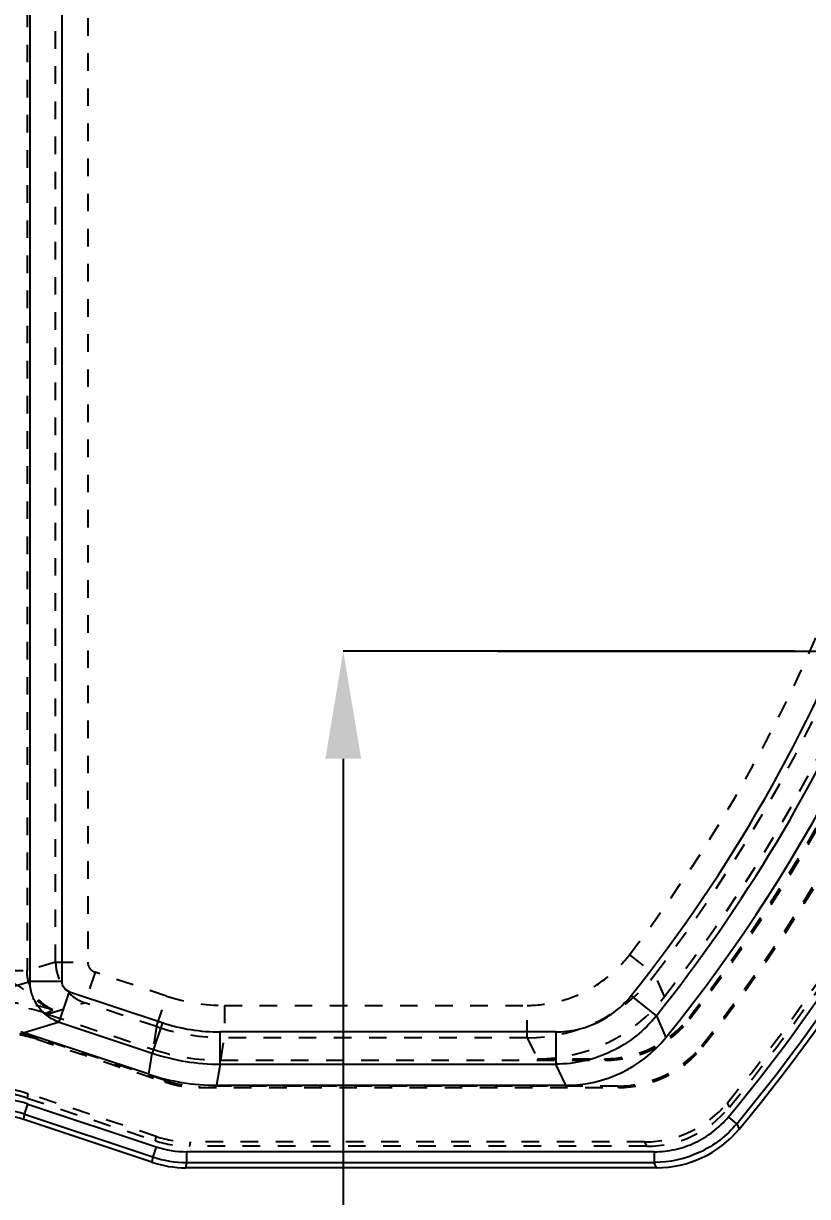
# Model space of a CAD drawing. Header units: millimetres. Extents: x 547 to 3706, y -10485 to 2068.
# Drawn here: x 1447.7 to 1520.7, y 1492.7 to 1601.8 of the extents above; entities that cross this region are included whole.
import ezdxf

# ---------------------------------------------------------------- set-up
doc = ezdxf.new("R2010")
doc.units = ezdxf.units.MM
doc.header["$LTSCALE"] = 16.335
doc.header["$PDMODE"] = 3
doc.header["$PDSIZE"] = 0.3125
doc.linetypes.add('HIDDEN', pattern=[0.2, 0.1, -0.1])
doc.layers.get('0').update_dxf_attribs({"linetype": 'CONTINUOUS'})
doc.layers.get('Defpoints').update_dxf_attribs({"linetype": 'CONTINUOUS'})
doc.layers.add('DEFAULT_2', color=8, linetype='HIDDEN')
doc.styles.get("Standard").update_dxf_attribs({"font": 'txt', "width": 0.8})
doc.dimstyles.new('11', dxfattribs={"dimtxt": 10, "dimasz": 10, "dimexe": 0, "dimexo": 0, "dimgap": 0, "dimtad": 0, "dimzin": 0, "dimdsep": 46, "dimtxsty": 'Standard', "dimcen": 0, "dimclrd": 4, "dimclre": 4, "dimclrt": 6, "dimazin": 0, "dimtfac": 1, "dimtofl": 0, "dimtmove": 0, "dimatfit": 3, "dimfxl": 0, "dimtolj": 1, "dimtzin": 0, "dimarcsym": 0})

# ---------------------------------------------------------------- blocks, each defined once
blk = doc.blocks.new('*D11')
at = {"color": 4, "lineweight": -2}
for p, q in [((1519.45, 1543.38), (1477.49, 1543.38)), ((1477.49, 1533.38), (1477.49, 1485.93)), ((1477.49, 1373.38), (1477.49, 1452.6)), ((1519.45, 1363.38), (1477.49, 1363.38))]:
    blk.add_line(p, q, dxfattribs=at)
at = {"color": 4}
for points in [[(1475.82, 1533.38), (1479.16, 1533.38), (1477.49, 1543.38)], [(1475.82, 1373.38), (1479.16, 1373.38), (1477.49, 1363.38)]]:
    blk.add_solid(points, dxfattribs=at)
at = {"layer": 'Defpoints', "color": 0}
for p in [(1477.49, 1543.38), (1519.45, 1543.38), (1519.45, 1363.38)]:
    blk.add_point(p, dxfattribs=at)
at = {"color": 6, "insert": (1477.49, 1469.27), "char_height": 10, "attachment_point": 5, "rotation": 90}
blk.add_mtext('\\A1;180.00', dxfattribs=at)
blk = doc.blocks.new('*D69')
at = {"color": 4, "lineweight": -2}
for p, q in [((1491.88, 1543.38), (1540.56, 1543.38)), ((1540.56, 1533.38), (1540.56, 1504.24)), ((1540.56, 1468.38), (1540.56, 1474.91)), ((1531.89, 1458.38), (1540.56, 1458.38))]:
    blk.add_line(p, q, dxfattribs=at)
at = {"color": 4}
for points in [[(1538.9, 1533.38), (1542.23, 1533.38), (1540.56, 1543.38)], [(1538.9, 1468.38), (1542.23, 1468.38), (1540.56, 1458.38)]]:
    blk.add_solid(points, dxfattribs=at)
at = {"layer": 'Defpoints', "color": 0}
for p in [(1491.88, 1543.38), (1531.89, 1458.38), (1540.56, 1458.38)]:
    blk.add_point(p, dxfattribs=at)
at = {"color": 6, "insert": (1540.56, 1489.58), "char_height": 10, "attachment_point": 5, "rotation": 90}
blk.add_mtext('\\A1;85.00', dxfattribs=at)

msp = doc.modelspace()

# ---------------------------------------------------------------- linework, layer by layer
at = {"color": 7, "linetype": 'Continuous'}
for p, q in [((1448.349, 1689.01), (1448.349, 1512.663)), ((1451.338, 1512.663), (1451.338, 1689.01)), ((1445.695, 1511.871), (1448.349, 1512.663)), ((1451.338, 1512.663), (1448.349, 1512.663)), ((1451.074, 1508.874), (1452.021, 1511.716)), ((1452.03, 1511.713), (1460.655, 1508.838)), ((1506.619, 1509.479), (1504.277, 1511.347)), ((1506.619, 1509.479), (1507.508, 1507.451)), ((1451.074, 1508.874), (1447.797, 1507.897)), ((1459.397, 1504.03), (1447.797, 1507.897)), ((1451.074, 1508.874), (1459.715, 1505.993)), ((1460.663, 1508.836), (1459.715, 1505.993)), ((1466.031, 1504.969), (1466.031, 1507.964)), ((1497.251, 1507.964), (1466.039, 1507.964)), ((1497.251, 1507.964), (1497.251, 1504.969)), ((1459.397, 1504.03), (1459.715, 1505.993)), ((1466.031, 1504.969), (1465.713, 1503.005)), ((1466.031, 1504.969), (1497.251, 1504.969)), ((1498.192, 1503.005), (1497.251, 1504.969)), ((1465.713, 1503.005), (1498.192, 1503.005)), ((1447.764, 1499.824), (1447.844, 1500.314)), ((1447.844, 1500.314), (1448.16, 1501.262)), ((1447.844, 1500.314), (1459.769, 1496.339)), ((1448.16, 1501.262), (1460.085, 1497.287)), ((1459.69, 1495.849), (1447.764, 1499.824)), ((1514.093, 1499.429), (1513.325, 1500.068)), ((1514.093, 1499.429), (1514.313, 1498.927)), ((1460.085, 1497.287), (1459.769, 1496.339)), ((1459.769, 1496.339), (1459.69, 1495.849)), ((1462.848, 1495.337), (1462.927, 1495.827)), ((1506.414, 1496.825), (1462.927, 1496.825)), ((1462.927, 1495.827), (1462.927, 1496.825)), ((1462.927, 1495.827), (1506.414, 1495.827)), ((1506.414, 1496.825), (1506.414, 1495.827)), ((1506.643, 1495.337), (1506.414, 1495.827)), ((1506.643, 1495.337), (1462.848, 1495.337))]:
    msp.add_line(p, q, dxfattribs=at)
for centre, radius, start, end in [((1392.099, 1600.837), 143.5, 321.41918, 356.67841), ((1392.099, 1600.837), 146.496, 321.41918, 352.01305), ((1392.099, 1600.837), 157.639, 320.2651, 347.66246), ((1392.099, 1600.837), 158.638, 320.2651, 347.72454), ((1392.099, 1600.837), 148.459, 321.02128, 346.03252), ((1392.099, 1600.837), 159.128, 320.17671, 338.81724), ((1466.035, 1524.964), 17, 251.55151, 270.01354), ((1498.193, 1514.988), 11.982, 269.99695, 321.02433), ((1466.037, 1524.977), 20.008, 251.58163, 269.98343), ((1444.675, 1490.77), 11.056, 71.62431, 89.94074), ((1444.676, 1490.779), 10.048, 71.62181, 89.94324), ((1506.644, 1505.322), 9.985, 269.99685, 320.17986), ((1462.937, 1505.871), 9.045, 251.62431, 269.94074), ((1462.938, 1505.88), 10.053, 251.62681, 269.93825)]:
    msp.add_arc(centre, radius, start, end, dxfattribs=at)
for centre, major_axis, ratio, start_param, end_param in [((1449.078, 1511.692), (-3.849, -1.147), 0.9958587, 0.8806554, 0.9573873), ((1465.722, 1523.033), (-3.208, -19.77), 0.9985935, -0.1606529, 0.1606529), ((1444.602, 1490.323), (1.604, 9.885), 0.9985935, -0.1606529, 0.1606529), ((1462.852, 1505.35), (-1.604, -9.885), 0.9985935, -0.1606529, 0.1606529)]:
    msp.add_ellipse(centre, major_axis=major_axis, ratio=ratio, start_param=start_param, end_param=end_param, dxfattribs=at)
for points, knots in [([(1451.074, 1508.874), (1450.68, 1509.007), (1449.935, 1509.4), (1449.06, 1510.298), (1448.487, 1511.415), (1448.35, 1512.246), (1448.349, 1512.663)], [0, 0, 0, 0, 0.2516246, 0.4998236, 0.7481176, 1, 1, 1, 1]), ([(1452.03, 1511.713), (1451.835, 1511.779), (1451.47, 1512.032), (1451.34, 1512.457), (1451.338, 1512.663)], [0, 0, 0, 0, 0.5000306, 1, 1, 1, 1]), ([(1497.251, 1507.964), (1497.922, 1507.972), (1499.266, 1508.124), (1501.182, 1508.789), (1502.897, 1509.872), (1503.854, 1510.828), (1504.277, 1511.347)], [0, 0, 0, 0, 0.2499347, 0.5, 0.7500653, 1, 1, 1, 1]), ([(1506.619, 1509.479), (1506.061, 1508.779), (1504.782, 1507.508), (1502.495, 1506.077), (1499.948, 1505.177), (1498.151, 1504.969), (1497.251, 1504.969)], [0, 0, 0, 0, 0.2503203, 0.4992385, 0.7485062, 1, 1, 1, 1]), ([(1506.414, 1496.825), (1507.069, 1496.832), (1508.383, 1496.977), (1510.26, 1497.613), (1511.95, 1498.65), (1512.901, 1499.568), (1513.325, 1500.068)], [0, 0, 0, 0, 0.2499367, 0.5, 0.7500633, 1, 1, 1, 1]), ([(1514.093, 1499.429), (1513.166, 1498.314), (1510.788, 1496.482), (1507.859, 1495.827), (1506.414, 1495.827)], [0, 0, 0, 0, 0.5008121, 1, 1, 1, 1])]:
    msp.add_open_spline(points, degree=3, knots=knots, dxfattribs=at)
at = {"layer": 'DEFAULT_2', "color": 8, "linetype": 'HIDDEN'}
for p, q in [((1448.078, 1687.995), (1448.078, 1513.678)), ((1450.732, 1514.469), (1450.732, 1687.204)), ((1453.72, 1687.204), (1453.72, 1514.469)), ((1450.732, 1514.469), (1448.078, 1513.678)), ((1450.732, 1514.469), (1453.72, 1514.469)), ((1504.104, 1515.133), (1506.484, 1513.312)), ((1446.085, 1513.678), (1448.078, 1513.678)), ((1454.404, 1513.523), (1453.456, 1510.681)), ((1461.056, 1511.305), (1454.413, 1513.52)), ((1507.381, 1511.261), (1506.484, 1513.312)), ((1460.116, 1508.461), (1461.063, 1511.303)), ((1449.8, 1509.69), (1450.481, 1510.022)), ((1449.952, 1509.636), (1453.456, 1510.681)), ((1460.116, 1508.461), (1453.456, 1510.681)), ((1466.432, 1510.432), (1466.432, 1507.436)), ((1466.439, 1510.432), (1494.587, 1510.432)), ((1494.587, 1507.436), (1494.587, 1510.432)), ((1449.952, 1509.636), (1459.775, 1506.361)), ((1509.676, 1509.325), (1509.739, 1509.185)), ((1460.116, 1508.461), (1459.775, 1506.361)), ((1448.998, 1507.424), (1448.976, 1507.288)), ((1448.976, 1507.288), (1460.901, 1503.313)), ((1460.923, 1503.449), (1448.998, 1507.424)), ((1466.091, 1505.337), (1466.432, 1507.436)), ((1494.587, 1507.436), (1466.432, 1507.436)), ((1494.587, 1507.436), (1495.552, 1505.473)), ((1510.855, 1506.72), (1510.917, 1506.58)), ((1466.091, 1505.337), (1501.862, 1505.337)), ((1495.552, 1505.473), (1501.795, 1505.473)), ((1501.862, 1505.337), (1501.795, 1505.473)), ((1460.901, 1503.313), (1460.923, 1503.449)), ((1464.081, 1502.937), (1464.059, 1502.8)), ((1464.059, 1502.8), (1503.094, 1502.8)), ((1503.028, 1502.937), (1464.081, 1502.937)), ((1503.094, 1502.8), (1503.028, 1502.937)), ((1448.154, 1502.228), (1448.089, 1501.824)), ((1448.089, 1501.824), (1460.014, 1497.849)), ((1460.08, 1498.253), (1448.154, 1502.228)), ((1513.413, 1500.976), (1513.231, 1501.39)), ((1460.014, 1497.849), (1460.08, 1498.253)), ((1463.238, 1497.74), (1463.172, 1497.337)), ((1505.703, 1497.337), (1463.172, 1497.337)), ((1505.512, 1497.74), (1463.238, 1497.74)), ((1505.512, 1497.74), (1505.703, 1497.337))]:
    msp.add_line(p, q, dxfattribs=at)
for centre, radius, start, end in [((1392.099, 1600.837), 156.725, 320.61471, 39.38529), ((1392.099, 1600.837), 157.128, 320.54036, 39.45964), ((1392.099, 1600.837), 151.528, 321.60242, 38.39758), ((1392.099, 1600.837), 151.664, 321.57578, 38.42422), ((1392.099, 1600.837), 148.992, 322.10607, 37.89393), ((1392.099, 1600.837), 149.128, 322.07863, 37.92137), ((1392.099, 1600.837), 145.992, 322.15246, 37.84754), ((1392.099, 1600.837), 144.029, 322.57776, 37.42224), ((1392.099, 1600.837), 141.033, 322.57776, 37.42224), ((1494.584, 1522.422), 14.986, 270.01287, 322.56492), ((1466.435, 1527.431), 17, 251.55151, 270.01354), ((1495.553, 1520.45), 14.978, 269.99669, 322.15577), ((1446.265, 1500.35), 9.986, 69.26796, 90.00067), ((1501.796, 1515.458), 9.985, 269.99648, 322.10958), ((1501.862, 1515.322), 9.985, 269.99649, 322.08214), ((1466.437, 1527.444), 20.008, 251.58163, 269.98343), ((1503.029, 1512.922), 9.985, 269.99659, 321.60584), ((1503.094, 1512.785), 9.985, 269.99659, 321.57919), ((1505.513, 1507.725), 9.985, 269.99675, 320.61795), ((1505.704, 1507.322), 9.985, 269.99677, 320.5436)]:
    msp.add_arc(centre, radius, start, end, dxfattribs=at)
for centre, major_axis, ratio, start_param, end_param in [((1451.233, 1513.431), (3.849, 1.147), 0.9958587, -2.2243646, -2.1842053), ((1445.835, 1497.923), (1.604, 9.885), 0.9985935, -0.1606529, 0.1606529), ((1445.813, 1497.787), (-1.604, -9.885), 0.9985935, 2.9809398, 3.3022455), ((1466.1, 1525.364), (3.208, 19.77), 0.9985935, -3.3022455, -2.9809398), ((1444.992, 1492.726), (1.604, 9.885), 0.9985935, 6.1225324, 6.4438382), ((1464.063, 1512.814), (1.604, 9.885), 0.9985935, 2.9809398, 3.3022455), ((1464.085, 1512.95), (1.604, 9.885), 0.9985935, 9.2641251, 9.5854308), ((1444.927, 1492.323), (-1.604, -9.885), 0.9985935, 2.9809398, 3.3022455), ((1463.242, 1507.754), (1.604, 9.885), 0.9985935, 2.9809398, 3.3022455), ((1463.177, 1507.35), (1.604, 9.885), 0.9985935, -3.3022455, -2.9809398)]:
    msp.add_ellipse(centre, major_axis=major_axis, ratio=ratio, start_param=start_param, end_param=end_param, dxfattribs=at)
for points, knots in [([(1450.732, 1514.469), (1450.732, 1514.053), (1450.869, 1513.221), (1451.442, 1512.105), (1452.318, 1511.207), (1453.062, 1510.813), (1453.456, 1510.681)], [0, 0, 0, 0, 0.2518824, 0.5001764, 0.7483754, 1, 1, 1, 1]), ([(1453.72, 1514.469), (1453.723, 1514.263), (1453.853, 1513.838), (1454.218, 1513.586), (1454.413, 1513.52)], [0, 0, 0, 0, 0.4999693, 1, 1, 1, 1]), ([(1494.587, 1510.432), (1495.501, 1510.438), (1497.336, 1510.646), (1499.935, 1511.59), (1502.263, 1513.081), (1503.545, 1514.411), (1504.104, 1515.133)], [0, 0, 0, 0, 0.2500069, 0.500005, 0.7500009, 1, 1, 1, 1]), ([(1450.481, 1510.022), (1450.128, 1510.175), (1449.463, 1510.586), (1448.685, 1511.459), (1448.19, 1512.519), (1448.077, 1513.293), (1448.078, 1513.678)], [0, 0, 0, 0, 0.2499373, 0.4999372, 0.7499688, 1, 1, 1, 1]), ([(1446.287, 1512.635), (1446.503, 1512.6), (1446.918, 1512.474), (1447.468, 1512.155), (1447.954, 1511.774), (1448.571, 1511.236), (1449.368, 1510.582), (1450.098, 1510.18), (1450.481, 1510.022)], [0, 0, 0, 0, 0.1317384, 0.2576571, 0.3805503, 0.5032064, 0.7504885, 1, 1, 1, 1]), ([(1450.481, 1510.022), (1450.246, 1510.095), (1449.552, 1510.295), (1448.194, 1510.567), (1447.055, 1510.659), (1446.393, 1510.657)], [0, 0, 0, 0, 0.1781969, 0.5215928, 1, 1, 1, 1])]:
    msp.add_open_spline(points, degree=3, knots=knots, dxfattribs=at)

# ---------------------------------------------------------------- dimensions: what is measured, and where the dimension line sits
for base, p1, p2, picture, middle in [((1477.491, 1543.384), (1519.452, 1363.384), (1519.452, 1543.384), '*D11', (1477.491, 1469.266)), ((1540.565, 1458.384), (1491.879, 1543.384), (1531.889, 1458.384), '*D69', (1540.565, 1489.575))]:
    dim = msp.add_linear_dim(base=base, p1=p1, p2=p2, angle=90, dimstyle='11')
    dim.commit()
    dim.dimension.update_dxf_attribs({"geometry": picture, "text_midpoint": middle, "dimtype": 160})

doc.saveas('drawing.dxf')
